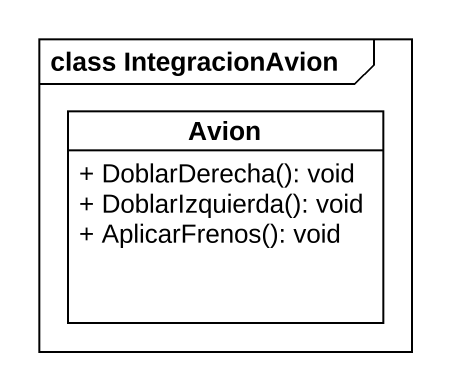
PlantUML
@startuml
mainframe class IntegracionAvion
hide circle
hide empty members
skinparam classAttributeIconSize 0
class Avion {
  + DoblarDerecha(): void
  + DoblarIzquierda(): void
  + AplicarFrenos(): void
}
@enduml
